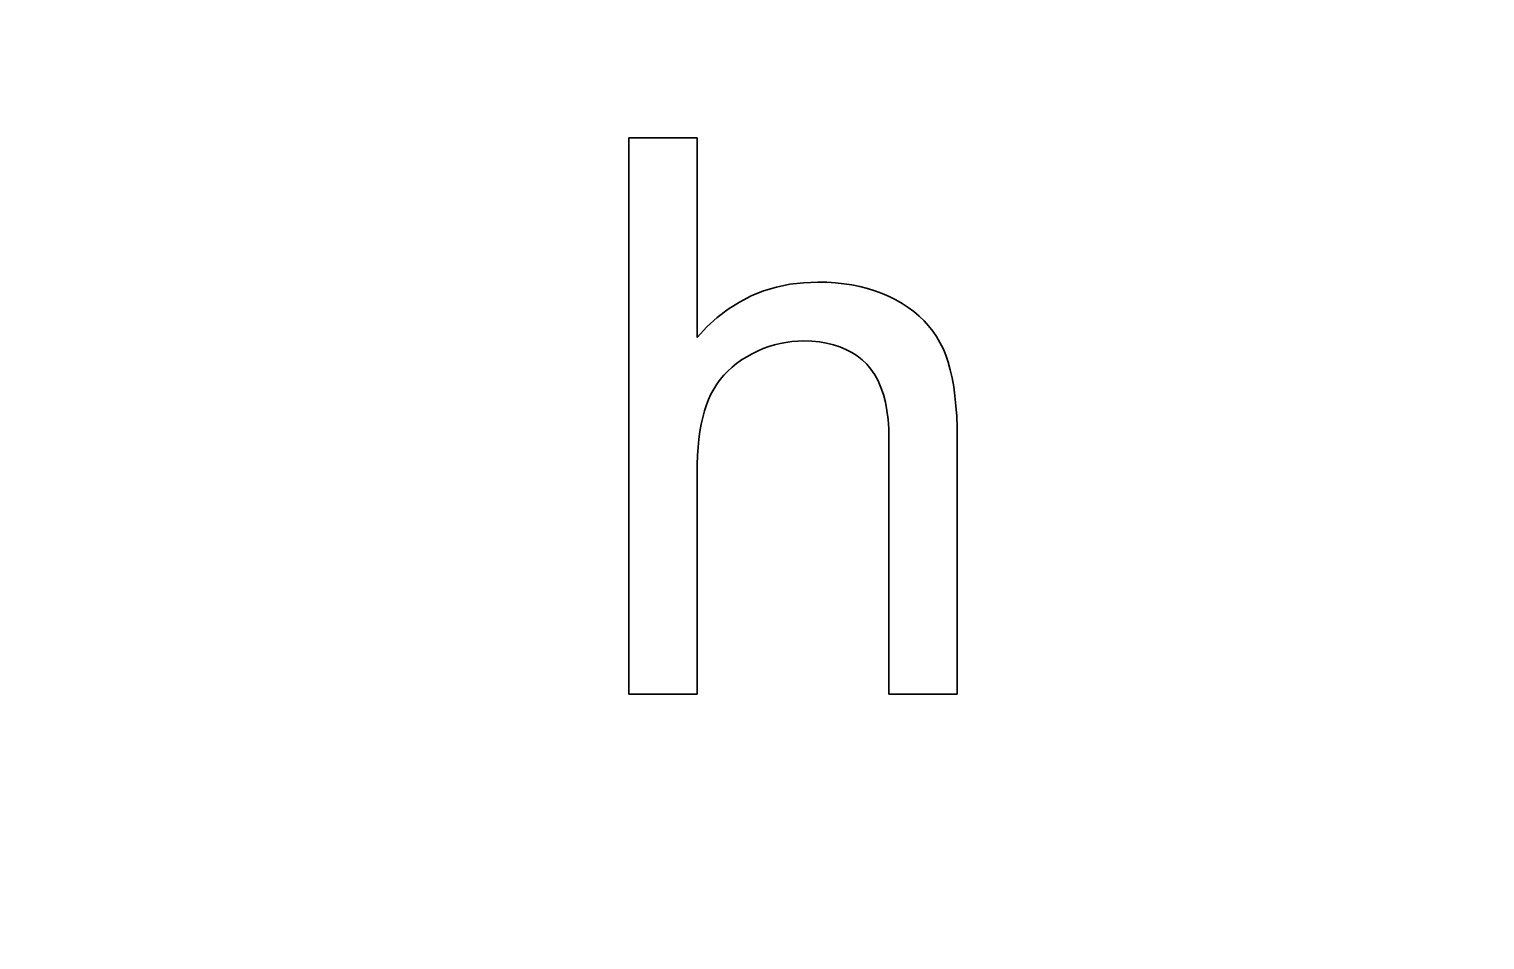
# Model space of a CAD drawing. Extents: x 23 to 417, y 3 to 294.
# Drawn here: x 147.691 to 150.633, y 116.894 to 118.735 of the extents above; entities that cross this region are included whole.
import ezdxf

# ---------------------------------------------------------------- set-up
doc = ezdxf.new("R2010")
doc.units = 0
doc.layers.get('0').update_dxf_attribs({"lineweight": 13})

msp = doc.modelspace()

# ---------------------------------------------------------------- linework, layer by layer
at = {"color": 7, "lineweight": 35, "ltscale": 0.028125}
msp.add_line((148.9028, 117.39), (148.9028, 118.515), dxfattribs=at)
at = {"color": 7, "lineweight": 35, "ltscale": 0.003453}
for p, q in [((148.9028, 118.515), (149.041, 118.515)), ((149.041, 117.39), (148.9028, 117.39)), ((149.5666, 117.39), (149.4285, 117.39))]:
    msp.add_line(p, q, dxfattribs=at)
at = {"color": 7, "lineweight": 35, "ltscale": 0.010091}
msp.add_line((149.041, 118.515), (149.041, 118.1113), dxfattribs=at)
at = {"color": 7, "lineweight": 35, "ltscale": 0.000687861}
msp.add_line((149.2012, 118.2133), (149.2281, 118.2189), dxfattribs=at)
at = {"color": 7, "lineweight": 35, "ltscale": 0.000703707}
msp.add_line((149.2281, 118.2189), (149.256, 118.2222), dxfattribs=at)
at = {"color": 7, "lineweight": 35, "ltscale": 0.000724386}
msp.add_line((149.256, 118.2222), (149.285, 118.2233), dxfattribs=at)
at = {"color": 7, "lineweight": 35, "ltscale": 0.000446975}
msp.add_line((149.285, 118.2233), (149.3029, 118.223), dxfattribs=at)
at = {"color": 7, "lineweight": 35, "ltscale": 0.000435699}
msp.add_line((149.3029, 118.223), (149.3203, 118.2219), dxfattribs=at)
at = {"color": 7, "lineweight": 35, "ltscale": 0.000425499}
msp.add_line((149.3203, 118.2219), (149.3372, 118.2201), dxfattribs=at)
at = {"color": 7, "lineweight": 35, "ltscale": 0.000415834}
msp.add_line((149.3372, 118.2201), (149.3536, 118.2176), dxfattribs=at)
at = {"color": 7, "lineweight": 35, "ltscale": 0.00040713}
msp.add_line((149.3536, 118.2176), (149.3696, 118.2144), dxfattribs=at)
at = {"color": 7, "lineweight": 35, "ltscale": 0.000672165}
msp.add_line((149.1264, 118.183), (149.1503, 118.1953), dxfattribs=at)
at = {"color": 7, "lineweight": 35, "ltscale": 0.000671924}
msp.add_line((149.1503, 118.1953), (149.1752, 118.2054), dxfattribs=at)
at = {"color": 7, "lineweight": 35, "ltscale": 0.000677086}
msp.add_line((149.1752, 118.2054), (149.2012, 118.2133), dxfattribs=at)
at = {"color": 7, "lineweight": 35, "ltscale": 0.000399608}
msp.add_line((149.3696, 118.2144), (149.3851, 118.2105), dxfattribs=at)
at = {"color": 7, "lineweight": 35, "ltscale": 0.000392853}
msp.add_line((149.3851, 118.2105), (149.4001, 118.2059), dxfattribs=at)
at = {"color": 7, "lineweight": 35, "ltscale": 0.000387505}
msp.add_line((149.4001, 118.2059), (149.4147, 118.2005), dxfattribs=at)
at = {"color": 7, "lineweight": 35, "ltscale": 0.000382927}
msp.add_line((149.4147, 118.2005), (149.4287, 118.1944), dxfattribs=at)
at = {"color": 7, "lineweight": 35, "ltscale": 0.000379743}
msp.add_line((149.4287, 118.1944), (149.4423, 118.1877), dxfattribs=at)
at = {"color": 7, "lineweight": 35, "ltscale": 0.000689602}
msp.add_line((149.0817, 118.1516), (149.1035, 118.1685), dxfattribs=at)
at = {"color": 7, "lineweight": 35, "ltscale": 0.000678133}
msp.add_line((149.1035, 118.1685), (149.1264, 118.183), dxfattribs=at)
at = {"color": 7, "lineweight": 35, "ltscale": 0.000373432}
msp.add_line((149.4423, 118.1877), (149.4553, 118.1803), dxfattribs=at)
at = {"color": 7, "lineweight": 35, "ltscale": 0.000364554}
msp.add_line((149.4553, 118.1803), (149.4675, 118.1723), dxfattribs=at)
at = {"color": 7, "lineweight": 35, "ltscale": 0.000356262}
msp.add_line((149.4675, 118.1723), (149.479, 118.1638), dxfattribs=at)
at = {"color": 7, "lineweight": 35, "ltscale": 0.000350395}
msp.add_line((149.479, 118.1638), (149.4897, 118.1548), dxfattribs=at)
at = {"color": 7, "lineweight": 35, "ltscale": 0.000727516}
msp.add_line((149.041, 118.1113), (149.0608, 118.1326), dxfattribs=at)
at = {"color": 7, "lineweight": 35, "ltscale": 0.00070597}
msp.add_line((149.0608, 118.1326), (149.0817, 118.1516), dxfattribs=at)
at = {"color": 7, "lineweight": 35, "ltscale": 0.000345179}
msp.add_line((149.4897, 118.1548), (149.4996, 118.1452), dxfattribs=at)
at = {"color": 7, "lineweight": 35, "ltscale": 0.000341706}
msp.add_line((149.4996, 118.1452), (149.5088, 118.135), dxfattribs=at)
at = {"color": 7, "lineweight": 35, "ltscale": 0.000339805}
msp.add_line((149.5088, 118.135), (149.5172, 118.1244), dxfattribs=at)
at = {"color": 7, "lineweight": 35, "ltscale": 0.000299359}
msp.add_line((149.2204, 118.1015), (149.2087, 118.0993), dxfattribs=at)
at = {"color": 7, "lineweight": 35, "ltscale": 0.000300468}
msp.add_line((149.2323, 118.1031), (149.2204, 118.1015), dxfattribs=at)
at = {"color": 7, "lineweight": 35, "ltscale": 0.000302489}
msp.add_line((149.2444, 118.1041), (149.2323, 118.1031), dxfattribs=at)
at = {"color": 7, "lineweight": 35, "ltscale": 0.000305093}
msp.add_line((149.2566, 118.1044), (149.2444, 118.1041), dxfattribs=at)
at = {"color": 7, "lineweight": 35, "ltscale": 0.000401571}
msp.add_line((149.2727, 118.1039), (149.2566, 118.1044), dxfattribs=at)
at = {"color": 7, "lineweight": 35, "ltscale": 0.00038416}
msp.add_line((149.288, 118.1025), (149.2727, 118.1039), dxfattribs=at)
at = {"color": 7, "lineweight": 35, "ltscale": 0.00036894}
msp.add_line((149.3025, 118.1002), (149.288, 118.1025), dxfattribs=at)
at = {"color": 7, "lineweight": 35, "ltscale": 0.000355095}
msp.add_line((149.3163, 118.0968), (149.3025, 118.1002), dxfattribs=at)
at = {"color": 7, "lineweight": 35, "ltscale": 0.000339719}
msp.add_line((149.5172, 118.1244), (149.5248, 118.1131), dxfattribs=at)
at = {"color": 7, "lineweight": 35, "ltscale": 0.000340834}
msp.add_line((149.5248, 118.1131), (149.5317, 118.1014), dxfattribs=at)
at = {"color": 7, "lineweight": 35, "ltscale": 0.000343938}
msp.add_line((149.5317, 118.1014), (149.5379, 118.0891), dxfattribs=at)
at = {"color": 7, "lineweight": 35, "ltscale": 0.000310068}
msp.add_line((149.1411, 118.0726), (149.1306, 118.066), dxfattribs=at)
at = {"color": 7, "lineweight": 35, "ltscale": 0.00031159}
msp.add_line((149.152, 118.0786), (149.1411, 118.0726), dxfattribs=at)
at = {"color": 7, "lineweight": 35, "ltscale": 0.000307472}
msp.add_line((149.163, 118.084), (149.152, 118.0786), dxfattribs=at)
at = {"color": 7, "lineweight": 35, "ltscale": 0.000303921}
msp.add_line((149.1742, 118.0888), (149.163, 118.084), dxfattribs=at)
at = {"color": 7, "lineweight": 35, "ltscale": 0.000301581}
msp.add_line((149.1856, 118.0929), (149.1742, 118.0888), dxfattribs=at)
at = {"color": 7, "lineweight": 35, "ltscale": 0.000300025}
msp.add_line((149.197, 118.0964), (149.1856, 118.0929), dxfattribs=at)
at = {"color": 7, "lineweight": 35, "ltscale": 0.00029942}
msp.add_line((149.2087, 118.0993), (149.197, 118.0964), dxfattribs=at)
at = {"color": 7, "lineweight": 35, "ltscale": 0.000343528}
msp.add_line((149.3294, 118.0926), (149.3163, 118.0968), dxfattribs=at)
at = {"color": 7, "lineweight": 35, "ltscale": 0.000334658}
msp.add_line((149.3417, 118.0874), (149.3294, 118.0926), dxfattribs=at)
at = {"color": 7, "lineweight": 35, "ltscale": 0.000327643}
msp.add_line((149.3533, 118.0813), (149.3417, 118.0874), dxfattribs=at)
at = {"color": 7, "lineweight": 35, "ltscale": 0.000323527}
msp.add_line((149.3642, 118.0742), (149.3533, 118.0813), dxfattribs=at)
at = {"color": 7, "lineweight": 35, "ltscale": 0.000322327}
msp.add_line((149.3743, 118.0662), (149.3642, 118.0742), dxfattribs=at)
at = {"color": 7, "lineweight": 35, "ltscale": 0.000356032}
msp.add_line((149.5379, 118.0891), (149.5433, 118.0759), dxfattribs=at)
at = {"color": 7, "lineweight": 35, "ltscale": 0.000377738}
msp.add_line((149.5433, 118.0759), (149.5482, 118.0616), dxfattribs=at)
at = {"color": 7, "lineweight": 35, "ltscale": 0.000290393}
msp.add_line((149.1028, 118.0434), (149.0948, 118.035), dxfattribs=at)
at = {"color": 7, "lineweight": 35, "ltscale": 0.00029378}
msp.add_line((149.1114, 118.0514), (149.1028, 118.0434), dxfattribs=at)
at = {"color": 7, "lineweight": 35, "ltscale": 0.000298042}
msp.add_line((149.1207, 118.0589), (149.1114, 118.0514), dxfattribs=at)
at = {"color": 7, "lineweight": 35, "ltscale": 0.000303572}
msp.add_line((149.1306, 118.066), (149.1207, 118.0589), dxfattribs=at)
at = {"color": 7, "lineweight": 35, "ltscale": 0.000323968}
msp.add_line((149.3836, 118.0572), (149.3743, 118.0662), dxfattribs=at)
at = {"color": 7, "lineweight": 35, "ltscale": 0.00032857}
msp.add_line((149.3921, 118.0472), (149.3836, 118.0572), dxfattribs=at)
at = {"color": 7, "lineweight": 35, "ltscale": 0.000337502}
msp.add_line((149.3998, 118.0361), (149.3921, 118.0472), dxfattribs=at)
at = {"color": 7, "lineweight": 35, "ltscale": 0.00040047}
msp.add_line((149.5482, 118.0616), (149.5525, 118.0462), dxfattribs=at)
at = {"color": 7, "lineweight": 35, "ltscale": 0.000424437}
msp.add_line((149.5525, 118.0462), (149.5563, 118.0296), dxfattribs=at)
at = {"color": 7, "lineweight": 35, "ltscale": 0.000288533}
msp.add_line((149.0806, 118.0169), (149.0744, 118.0071), dxfattribs=at)
at = {"color": 7, "lineweight": 35, "ltscale": 0.000287967}
msp.add_line((149.0874, 118.0262), (149.0806, 118.0169), dxfattribs=at)
at = {"color": 7, "lineweight": 35, "ltscale": 0.000288611}
msp.add_line((149.0948, 118.035), (149.0874, 118.0262), dxfattribs=at)
at = {"color": 7, "lineweight": 35, "ltscale": 0.000349699}
msp.add_line((149.4065, 118.0238), (149.3998, 118.0361), dxfattribs=at)
at = {"color": 7, "lineweight": 35, "ltscale": 0.000365163}
msp.add_line((149.4123, 118.0104), (149.4065, 118.0238), dxfattribs=at)
at = {"color": 7, "lineweight": 35, "ltscale": 0.000449308}
msp.add_line((149.5563, 118.0296), (149.5594, 118.0119), dxfattribs=at)
at = {"color": 7, "lineweight": 35, "ltscale": 0.000475383}
msp.add_line((149.5594, 118.0119), (149.562, 117.9931), dxfattribs=at)
at = {"color": 7, "lineweight": 35, "ltscale": 0.000303068}
msp.add_line((149.064, 117.9862), (149.0596, 117.9749), dxfattribs=at)
at = {"color": 7, "lineweight": 35, "ltscale": 0.000293909}
msp.add_line((149.0689, 117.9969), (149.064, 117.9862), dxfattribs=at)
at = {"color": 7, "lineweight": 35, "ltscale": 0.000290607}
msp.add_line((149.0744, 118.0071), (149.0689, 117.9969), dxfattribs=at)
at = {"color": 7, "lineweight": 35, "ltscale": 0.000383156}
msp.add_line((149.4173, 117.9959), (149.4123, 118.0104), dxfattribs=at)
at = {"color": 7, "lineweight": 35, "ltscale": 0.000403939}
msp.add_line((149.4213, 117.9803), (149.4173, 117.9959), dxfattribs=at)
at = {"color": 7, "lineweight": 35, "ltscale": 0.000501769}
msp.add_line((149.562, 117.9931), (149.564, 117.9731), dxfattribs=at)
at = {"color": 7, "lineweight": 35, "ltscale": 0.000335485}
msp.add_line((149.0557, 117.9628), (149.0522, 117.9498), dxfattribs=at)
at = {"color": 7, "lineweight": 35, "ltscale": 0.000318922}
msp.add_line((149.0596, 117.9749), (149.0557, 117.9628), dxfattribs=at)
at = {"color": 7, "lineweight": 35, "ltscale": 0.000426458}
msp.add_line((149.4245, 117.9635), (149.4213, 117.9803), dxfattribs=at)
at = {"color": 7, "lineweight": 35, "ltscale": 0.000450967}
msp.add_line((149.4267, 117.9456), (149.4245, 117.9635), dxfattribs=at)
at = {"color": 7, "lineweight": 35, "ltscale": 0.000528779}
msp.add_line((149.564, 117.9731), (149.5655, 117.952), dxfattribs=at)
at = {"color": 7, "lineweight": 35, "ltscale": 0.000371051}
msp.add_line((149.0493, 117.936), (149.0467, 117.9214), dxfattribs=at)
at = {"color": 7, "lineweight": 35, "ltscale": 0.000353027}
msp.add_line((149.0522, 117.9498), (149.0493, 117.936), dxfattribs=at)
at = {"color": 7, "lineweight": 35, "ltscale": 0.000476978}
msp.add_line((149.4281, 117.9266), (149.4267, 117.9456), dxfattribs=at)
at = {"color": 7, "lineweight": 35, "ltscale": 0.000503955}
msp.add_line((149.4285, 117.9064), (149.4281, 117.9266), dxfattribs=at)
at = {"color": 7, "lineweight": 35, "ltscale": 0.000556325}
msp.add_line((149.5655, 117.952), (149.5663, 117.9298), dxfattribs=at)
at = {"color": 7, "lineweight": 35, "ltscale": 0.000584275}
msp.add_line((149.5663, 117.9298), (149.5666, 117.9064), dxfattribs=at)
at = {"color": 7, "lineweight": 35, "ltscale": 0.000409086}
msp.add_line((149.0446, 117.9059), (149.043, 117.8896), dxfattribs=at)
at = {"color": 7, "lineweight": 35, "ltscale": 0.000389744}
msp.add_line((149.0467, 117.9214), (149.0446, 117.9059), dxfattribs=at)
at = {"color": 7, "lineweight": 35, "ltscale": 0.012912}
for p, q in [((149.4285, 117.39), (149.4285, 117.9064)), ((149.5666, 117.9064), (149.5666, 117.39))]:
    msp.add_line(p, q, dxfattribs=at)
at = {"color": 7, "lineweight": 35, "ltscale": 0.000448659}
msp.add_line((149.0419, 117.8725), (149.0412, 117.8546), dxfattribs=at)
at = {"color": 7, "lineweight": 35, "ltscale": 0.00042898}
msp.add_line((149.043, 117.8896), (149.0419, 117.8725), dxfattribs=at)
at = {"color": 7, "lineweight": 35, "ltscale": 0.000469516}
msp.add_line((149.0412, 117.8546), (149.041, 117.8358), dxfattribs=at)
at = {"color": 7, "lineweight": 35, "ltscale": 0.011146}
msp.add_line((149.041, 117.8358), (149.041, 117.39), dxfattribs=at)
at = {"color": 7, "lineweight": 35}
msp.add_arc((149.3198, 108.9405), 16.9688, 92.27977, 447.72023, dxfattribs=at)

doc.saveas('drawing.dxf')
